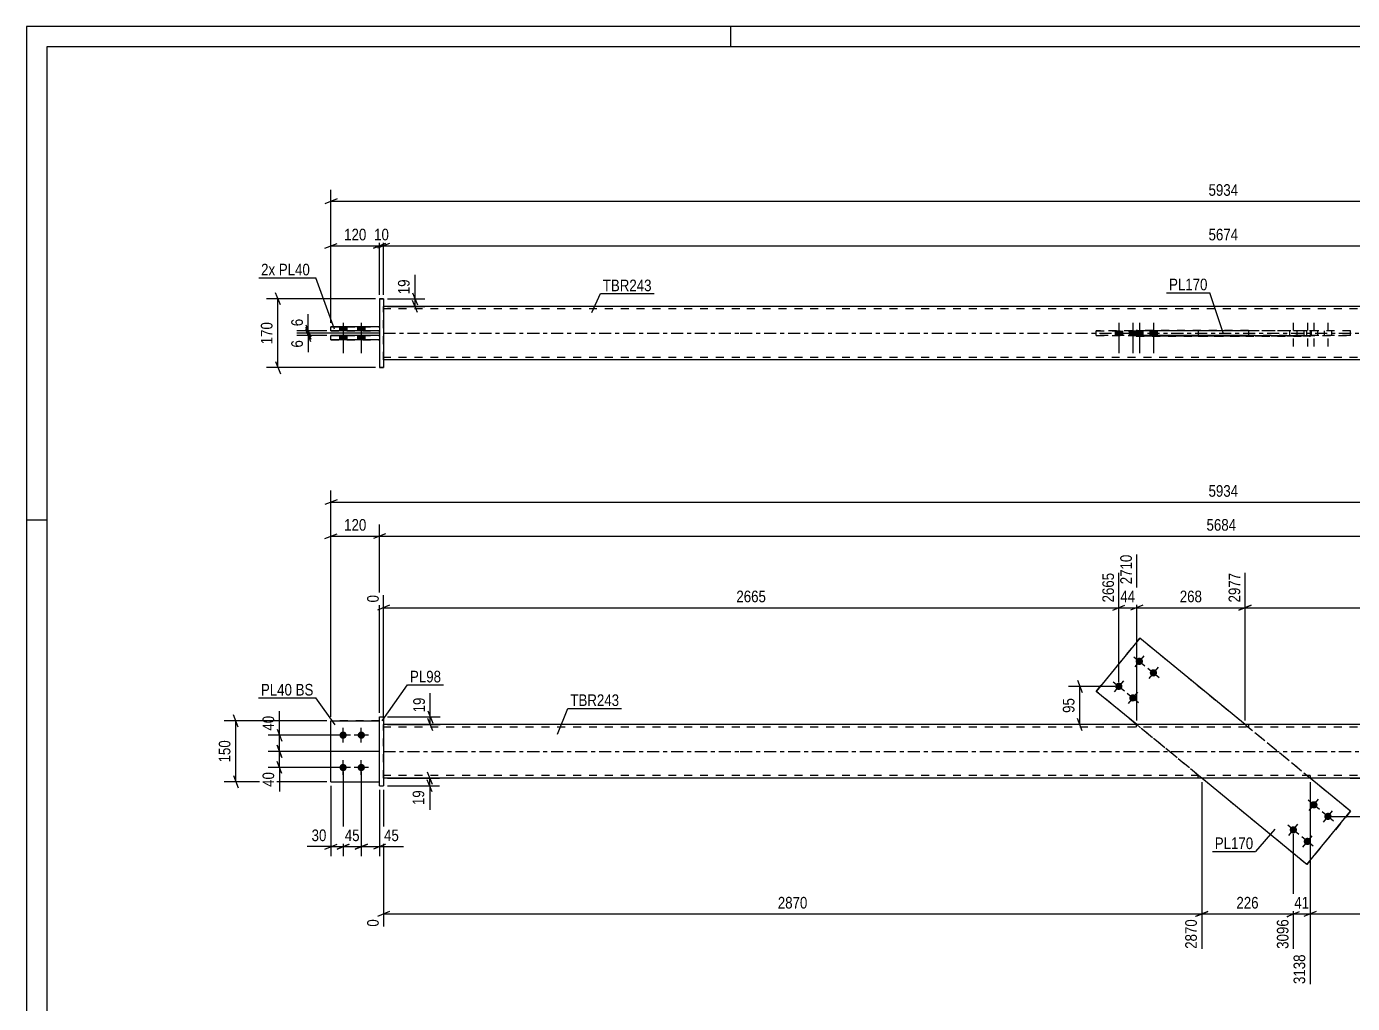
# Model space of a CAD drawing. Header units: millimetres. Extents: x 0 to 594, y 0 to 420.
# Drawn here: x 0 to 327.6, y 178.6 to 420 of the extents above; entities that cross this region are included whole.
import ezdxf

# ---------------------------------------------------------------- set-up
doc = ezdxf.new("R2010")
doc.units = ezdxf.units.MM
doc.linetypes.add('DXK_LINE_DOT2', pattern=[3.9198, 1.9599, -1.9599])
doc.linetypes.add('DXK_LINE_DOT3', pattern=[5.9187, 2.979, -0.9799, 0.9799, -0.9799])
doc.styles.add('Arial Narrow', font='ARIALN.TTF', dxfattribs={"height": 0.2})

# ---------------------------------------------------------------- blocks, each defined once
blk = doc.blocks.new('Unknown-580874633-1129')
at = {"color": 5, "linetype": 'Continuous'}
for p, q in [((594, 420), (0, 420)), ((0, 420), (0, 0)), ((174, 415), (174, 420)), ((589, 415), (5, 415)), ((5, 415), (5, 5)), ((5, 298), (0, 298))]:
    blk.add_line(p, q, dxfattribs=at)
blk = doc.blocks.new('Part-580874633-1928 - 1901')
at = {"color": 2, "linetype": 'Continuous'}
for p, q in [((75.22, 233.42), (75.22, 248.42)), ((75.22, 248.42), (87.22, 248.42)), ((75.22, 233.42), (75.22, 233.42)), ((75.22, 233.42), (87.22, 233.42))]:
    blk.add_line(p, q, dxfattribs=at)
at = {"color": 7, "linetype": 'DXK_LINE_DOT2'}
for p, q in [((87.22, 248.42), (75.22, 248.42)), ((87.22, 233.42), (87.22, 248.42)), ((75.22, 233.42), (87.22, 233.42)), ((87.22, 233.42), (87.22, 233.42))]:
    blk.add_line(p, q, dxfattribs=at)
blk = doc.blocks.new('Part-580874633-1912 - 1901')
at = {"color": 2, "linetype": 'Continuous'}
for p, q in [((176.22, 247.52), (88.22, 247.52)), ((415.12, 247.52), (176.32, 247.52)), ((176.22, 234.32), (88.22, 234.32)), ((415.12, 234.32), (176.32, 234.32))]:
    blk.add_line(p, q, dxfattribs=at)
at = {"color": 7, "linetype": 'DXK_LINE_DOT2'}
for p, q in [((88.22, 234.32), (88.22, 247.52)), ((176.22, 246.92), (88.22, 246.92)), ((415.12, 246.92), (176.32, 246.92)), ((274.21, 247.52), (274.21, 246.92)), ((301.91, 247.52), (301.91, 246.92)), ((176.22, 234.92), (88.22, 234.92)), ((415.12, 234.92), (176.32, 234.92)), ((289.53, 234.32), (289.53, 234.92)), ((317.23, 234.32), (317.23, 234.92))]:
    blk.add_line(p, q, dxfattribs=at)
at = {"color": 7, "linetype": 'DXK_LINE_DOT3'}
for p, q in [((88.22, 240.92), (176.22, 240.92)), ((176.32, 240.92), (415.12, 240.92))]:
    blk.add_line(p, q, dxfattribs=at)
blk = doc.blocks.new('Part-580874633-1933 - 1901')
at = {"color": 7, "linetype": 'DXK_LINE_DOT2'}
for p, q in [((75.22, 233.42), (75.22, 248.42)), ((75.22, 248.42), (87.22, 248.42)), ((87.22, 248.42), (75.22, 248.42)), ((87.22, 233.42), (87.22, 248.42)), ((75.22, 233.42), (75.22, 233.42)), ((75.22, 233.42), (87.22, 233.42)), ((75.22, 233.42), (87.22, 233.42)), ((87.22, 233.42), (87.22, 233.42))]:
    blk.add_line(p, q, dxfattribs=at)
blk = doc.blocks.new('Part-580874633-1938 - 1901')
at = {"color": 2, "linetype": 'Continuous'}
for p, q in [((87.22, 249.42), (88.22, 249.42)), ((87.22, 232.42), (87.22, 249.42)), ((88.22, 249.42), (88.22, 249.42)), ((88.22, 249.42), (88.22, 232.42)), ((87.22, 232.42), (88.22, 232.42))]:
    blk.add_line(p, q, dxfattribs=at)
at = {"color": 7, "linetype": 'DXK_LINE_DOT2'}
for p, q in [((87.22, 249.42), (88.22, 249.42)), ((87.22, 232.42), (88.22, 232.42))]:
    blk.add_line(p, q, dxfattribs=at)
blk = doc.blocks.new('Part-580874633-1943 - 1901')
at = {"color": 2, "linetype": 'Continuous'}
for p, q in [((275.11, 268.86), (264.32, 255.73)), ((275.11, 268.86), (275.11, 268.86)), ((301.08, 247.52), (275.11, 268.86)), ((274.31, 247.52), (264.32, 255.73)), ((264.32, 255.73), (264.32, 255.73)), ((316.32, 212.97), (290.36, 234.32)), ((327.12, 226.1), (317.13, 234.32)), ((316.32, 212.97), (327.12, 226.1)), ((327.12, 226.1), (327.12, 226.1)), ((316.32, 212.97), (316.32, 212.97))]:
    blk.add_line(p, q, dxfattribs=at)
at = {"color": 7, "linetype": 'DXK_LINE_DOT2'}
for p, q in [((264.32, 255.73), (275.11, 268.86)), ((327.12, 226.1), (275.11, 268.86)), ((316.32, 212.97), (264.32, 255.73)), ((290.36, 234.32), (274.31, 247.52)), ((317.13, 234.32), (301.08, 247.52)), ((327.12, 226.1), (316.32, 212.97))]:
    blk.add_line(p, q, dxfattribs=at)
blk = doc.blocks.new('Bolt-580874633-1945 - 1901')
at = {"linetype": 'Continuous'}
for points in [[(78.22, 245.82), (78.4, 245.8), (78.58, 245.74), (78.75, 245.65), (78.89, 245.52), (79, 245.37), (79.07, 245.2), (79.11, 245.01), (79.11, 244.82), (79.07, 244.64), (79, 244.47), (78.89, 244.32), (78.75, 244.19), (78.58, 244.1), (78.4, 244.04), (78.22, 244.02), (78.03, 244.04), (77.85, 244.1), (77.69, 244.19), (77.55, 244.32), (77.44, 244.47), (77.36, 244.64), (77.32, 244.82), (77.32, 245.01), (77.36, 245.2), (77.44, 245.37), (77.55, 245.52), (77.69, 245.65), (77.85, 245.74), (78.03, 245.8)], [(82.72, 245.82), (82.9, 245.8), (83.08, 245.74), (83.25, 245.65), (83.39, 245.52), (83.5, 245.37), (83.57, 245.2), (83.61, 245.01), (83.61, 244.82), (83.57, 244.64), (83.5, 244.47), (83.39, 244.32), (83.25, 244.19), (83.08, 244.1), (82.9, 244.04), (82.72, 244.02), (82.53, 244.04), (82.35, 244.1), (82.19, 244.19), (82.05, 244.32), (81.94, 244.47), (81.86, 244.64), (81.82, 244.82), (81.82, 245.01), (81.86, 245.2), (81.94, 245.37), (82.05, 245.52), (82.19, 245.65), (82.35, 245.74), (82.53, 245.8)], [(78.22, 237.82), (78.4, 237.8), (78.58, 237.74), (78.75, 237.65), (78.89, 237.52), (79, 237.37), (79.07, 237.2), (79.11, 237.01), (79.11, 236.82), (79.07, 236.64), (79, 236.47), (78.89, 236.32), (78.75, 236.19), (78.58, 236.1), (78.4, 236.04), (78.22, 236.02), (78.03, 236.04), (77.85, 236.1), (77.69, 236.19), (77.55, 236.32), (77.44, 236.47), (77.36, 236.64), (77.32, 236.82), (77.32, 237.01), (77.36, 237.2), (77.44, 237.37), (77.55, 237.52), (77.69, 237.65), (77.85, 237.74), (78.03, 237.8)], [(82.72, 237.82), (82.9, 237.8), (83.08, 237.74), (83.25, 237.65), (83.39, 237.52), (83.5, 237.37), (83.57, 237.2), (83.61, 237.01), (83.61, 236.82), (83.57, 236.64), (83.5, 236.47), (83.39, 236.32), (83.25, 236.19), (83.08, 236.1), (82.9, 236.04), (82.72, 236.02), (82.53, 236.04), (82.35, 236.1), (82.19, 236.19), (82.05, 236.32), (81.94, 236.47), (81.86, 236.64), (81.82, 236.82), (81.82, 237.01), (81.86, 237.2), (81.94, 237.37), (82.05, 237.52), (82.19, 237.65), (82.35, 237.74), (82.53, 237.8)]]:
    blk.add_hatch(color=1, dxfattribs=at).paths.add_polyline_path(points)
at = {"color": 1, "linetype": 'Continuous'}
for p, q in [((78.22, 243.12), (78.22, 246.72)), ((82.72, 243.12), (82.72, 246.72)), ((80.02, 244.92), (76.42, 244.92)), ((84.52, 244.92), (80.92, 244.92)), ((80.02, 236.92), (76.42, 236.92)), ((78.22, 235.12), (78.22, 238.72)), ((84.52, 236.92), (80.92, 236.92)), ((82.72, 235.12), (82.72, 238.72))]:
    blk.add_line(p, q, dxfattribs=at)
blk = doc.blocks.new('Bolt-580874633-1946 - 1901')
at = {"linetype": 'Continuous'}
for points in [[(274.96, 264.06), (275.15, 264.04), (275.33, 263.99), (275.49, 263.89), (275.63, 263.77), (275.74, 263.61), (275.82, 263.44), (275.85, 263.26), (275.85, 263.07), (275.82, 262.89), (275.74, 262.71), (275.63, 262.56), (275.49, 262.44), (275.33, 262.34), (275.15, 262.28), (274.96, 262.26), (274.77, 262.28), (274.59, 262.34), (274.43, 262.44), (274.29, 262.56), (274.18, 262.71), (274.1, 262.89), (274.06, 263.07), (274.06, 263.26), (274.1, 263.44), (274.18, 263.61), (274.29, 263.77), (274.43, 263.89), (274.59, 263.99), (274.77, 264.04)], [(278.44, 261.21), (278.62, 261.19), (278.8, 261.13), (278.96, 261.03), (279.1, 260.91), (279.22, 260.76), (279.29, 260.58), (279.33, 260.4), (279.33, 260.21), (279.29, 260.03), (279.22, 259.86), (279.1, 259.7), (278.96, 259.58), (278.8, 259.48), (278.62, 259.43), (278.44, 259.41), (278.25, 259.43), (278.07, 259.48), (277.91, 259.58), (277.77, 259.7), (277.66, 259.86), (277.58, 260.03), (277.54, 260.21), (277.54, 260.4), (277.58, 260.58), (277.66, 260.76), (277.77, 260.91), (277.91, 261.03), (278.07, 261.13), (278.25, 261.19)], [(269.88, 257.88), (270.07, 257.86), (270.25, 257.81), (270.41, 257.71), (270.55, 257.59), (270.66, 257.43), (270.73, 257.26), (270.77, 257.08), (270.77, 256.89), (270.73, 256.71), (270.66, 256.53), (270.55, 256.38), (270.41, 256.26), (270.25, 256.16), (270.07, 256.1), (269.88, 256.08), (269.69, 256.1), (269.51, 256.16), (269.35, 256.26), (269.21, 256.38), (269.1, 256.53), (269.02, 256.71), (268.98, 256.89), (268.98, 257.08), (269.02, 257.26), (269.1, 257.43), (269.21, 257.59), (269.35, 257.71), (269.51, 257.81), (269.69, 257.86)], [(273.35, 255.03), (273.54, 255.01), (273.72, 254.95), (273.88, 254.85), (274.02, 254.73), (274.13, 254.58), (274.21, 254.4), (274.25, 254.22), (274.25, 254.03), (274.21, 253.85), (274.13, 253.68), (274.02, 253.52), (273.88, 253.4), (273.72, 253.3), (273.54, 253.25), (273.35, 253.23), (273.17, 253.25), (272.99, 253.3), (272.83, 253.4), (272.69, 253.52), (272.58, 253.68), (272.5, 253.85), (272.46, 254.03), (272.46, 254.22), (272.5, 254.4), (272.58, 254.58), (272.69, 254.73), (272.83, 254.85), (272.99, 254.95), (273.17, 255.01)]]:
    blk.add_hatch(color=1, dxfattribs=at).paths.add_polyline_path(points)
at = {"color": 1, "linetype": 'Continuous'}
for p, q in [((273.57, 264.31), (276.35, 262.02)), ((276.1, 264.55), (273.82, 261.77)), ((277.05, 261.45), (279.83, 259.16)), ((279.58, 261.7), (277.29, 258.92)), ((268.49, 258.13), (271.27, 255.84)), ((271.02, 258.37), (268.74, 255.59)), ((271.96, 255.27), (274.75, 252.98)), ((274.5, 255.52), (272.21, 252.74))]:
    blk.add_line(p, q, dxfattribs=at)
blk = doc.blocks.new('Bolt-580874633-1947 - 1901')
at = {"linetype": 'Continuous'}
for points in [[(318.08, 228.61), (318.27, 228.59), (318.45, 228.53), (318.61, 228.44), (318.75, 228.31), (318.86, 228.16), (318.94, 227.99), (318.98, 227.8), (318.98, 227.61), (318.94, 227.43), (318.86, 227.26), (318.75, 227.11), (318.61, 226.98), (318.45, 226.89), (318.27, 226.83), (318.08, 226.81), (317.9, 226.83), (317.72, 226.89), (317.55, 226.98), (317.41, 227.11), (317.3, 227.26), (317.23, 227.43), (317.19, 227.61), (317.19, 227.8), (317.23, 227.99), (317.3, 228.16), (317.41, 228.31), (317.55, 228.44), (317.72, 228.53), (317.9, 228.59)], [(321.56, 225.75), (321.75, 225.73), (321.93, 225.67), (322.09, 225.58), (322.23, 225.45), (322.34, 225.3), (322.42, 225.13), (322.45, 224.94), (322.45, 224.76), (322.42, 224.57), (322.34, 224.4), (322.23, 224.25), (322.09, 224.12), (321.93, 224.03), (321.75, 223.97), (321.56, 223.95), (321.37, 223.97), (321.19, 224.03), (321.03, 224.12), (320.89, 224.25), (320.78, 224.4), (320.7, 224.57), (320.66, 224.76), (320.66, 224.94), (320.7, 225.13), (320.78, 225.3), (320.89, 225.45), (321.03, 225.58), (321.19, 225.67), (321.37, 225.73)], [(313, 222.43), (313.19, 222.41), (313.37, 222.35), (313.53, 222.26), (313.67, 222.13), (313.78, 221.98), (313.86, 221.81), (313.9, 221.62), (313.9, 221.44), (313.86, 221.25), (313.78, 221.08), (313.67, 220.93), (313.53, 220.8), (313.37, 220.71), (313.19, 220.65), (313, 220.63), (312.82, 220.65), (312.64, 220.71), (312.47, 220.8), (312.33, 220.93), (312.22, 221.08), (312.15, 221.25), (312.11, 221.44), (312.11, 221.62), (312.15, 221.81), (312.22, 221.98), (312.33, 222.13), (312.47, 222.26), (312.64, 222.35), (312.82, 222.41)], [(316.48, 219.57), (316.67, 219.55), (316.85, 219.49), (317.01, 219.4), (317.15, 219.27), (317.26, 219.12), (317.34, 218.95), (317.37, 218.77), (317.37, 218.58), (317.34, 218.39), (317.26, 218.22), (317.15, 218.07), (317.01, 217.94), (316.85, 217.85), (316.67, 217.79), (316.48, 217.77), (316.29, 217.79), (316.11, 217.85), (315.95, 217.94), (315.81, 218.07), (315.7, 218.22), (315.62, 218.39), (315.58, 218.58), (315.58, 218.77), (315.62, 218.95), (315.7, 219.12), (315.81, 219.27), (315.95, 219.4), (316.11, 219.49), (316.29, 219.55)]]:
    blk.add_hatch(color=1, dxfattribs=at).paths.add_polyline_path(points)
at = {"color": 1, "linetype": 'Continuous'}
for p, q in [((319.47, 226.57), (316.69, 228.85)), ((316.94, 226.32), (319.23, 229.1)), ((320.42, 223.46), (322.7, 226.24)), ((311.86, 220.14), (314.15, 222.92)), ((322.95, 223.71), (320.17, 225.99)), ((314.39, 220.39), (311.61, 222.67)), ((317.87, 217.53), (315.09, 219.81)), ((315.34, 217.28), (317.62, 220.06))]:
    blk.add_line(p, q, dxfattribs=at)
blk = doc.blocks.new('Part-580874633-2347 - 2328')
at = {"color": 2, "linetype": 'Continuous'}
for p, q in [((75.22, 342.63), (75.22, 343.63)), ((87.22, 343.63), (75.22, 343.63)), ((75.22, 342.63), (75.22, 342.63)), ((87.22, 342.63), (75.22, 342.63))]:
    blk.add_line(p, q, dxfattribs=at)
at = {"color": 7, "linetype": 'DXK_LINE_DOT2'}
for p, q in [((75.22, 343.63), (87.22, 343.63)), ((75.22, 342.63), (87.22, 342.63)), ((87.22, 343.63), (87.22, 342.63))]:
    blk.add_line(p, q, dxfattribs=at)
blk = doc.blocks.new('Bolt-580874633-2331 - 2328')
at = {"linetype": 'Continuous'}
for points in [[(77.32, 344.83), (79.12, 344.83), (79.12, 345.83), (77.32, 345.83)], [(77.32, 344.83), (79.12, 344.83), (79.12, 345.83), (77.32, 345.83)], [(81.82, 344.83), (83.62, 344.83), (83.62, 345.83), (81.82, 345.83)], [(81.82, 344.83), (83.62, 344.83), (83.62, 345.83), (81.82, 345.83)], [(77.32, 342.63), (79.12, 342.63), (79.12, 343.63), (77.32, 343.63)], [(77.32, 342.63), (79.12, 342.63), (79.12, 343.63), (77.32, 343.63)], [(81.82, 342.63), (83.62, 342.63), (83.62, 343.63), (81.82, 343.63)], [(81.82, 342.63), (83.62, 342.63), (83.62, 343.63), (81.82, 343.63)]]:
    blk.add_hatch(color=1, dxfattribs=at).paths.add_polyline_path(points)
at = {"color": 1, "linetype": 'Continuous'}
for p, q in [((77.32, 345.83), (77.32, 344.83)), ((77.32, 345.83), (77.32, 344.83)), ((78.22, 346.83), (78.22, 339.33)), ((78.22, 346.83), (78.22, 339.33)), ((79.12, 345.83), (79.12, 344.83)), ((79.12, 345.83), (79.12, 344.83)), ((81.82, 345.83), (81.82, 344.83)), ((81.82, 345.83), (81.82, 344.83)), ((82.72, 346.83), (82.72, 339.33)), ((82.72, 346.83), (82.72, 339.33)), ((83.62, 345.83), (83.62, 344.83)), ((83.62, 345.83), (83.62, 344.83)), ((77.32, 343.63), (77.32, 342.63)), ((77.32, 343.63), (77.32, 342.63)), ((79.12, 343.63), (79.12, 342.63)), ((79.12, 343.63), (79.12, 342.63)), ((81.82, 343.63), (81.82, 342.63)), ((81.82, 343.63), (81.82, 342.63)), ((83.62, 343.63), (83.62, 342.63)), ((83.62, 343.63), (83.62, 342.63))]:
    blk.add_line(p, q, dxfattribs=at)
blk = doc.blocks.new('Part-580874633-2336 - 2328')
at = {"color": 2, "linetype": 'Continuous'}
for p, q in [((264.32, 343.63), (264.32, 344.83)), ((275.11, 343.63), (275.11, 344.83)), ((301.91, 344.83), (275.11, 344.83)), ((301.91, 343.63), (275.11, 343.63))]:
    blk.add_line(p, q, dxfattribs=at)
at = {"color": 7, "linetype": 'DXK_LINE_DOT2'}
for p, q in [((316.32, 344.83), (264.32, 344.83)), ((264.32, 344.83), (275.11, 344.83)), ((327.12, 344.83), (301.91, 344.83)), ((316.32, 343.63), (316.32, 344.83)), ((327.12, 344.83), (316.32, 344.83)), ((327.12, 343.63), (327.12, 344.83)), ((264.32, 343.63), (316.32, 343.63)), ((275.11, 343.63), (264.32, 343.63)), ((327.12, 343.63), (301.91, 343.63)), ((316.32, 343.63), (327.12, 343.63))]:
    blk.add_line(p, q, dxfattribs=at)
blk = doc.blocks.new('Part-580874633-2337 - 2328')
at = {"color": 2, "linetype": 'Continuous'}
for p, q in [((87.22, 352.73), (88.22, 352.73)), ((87.22, 352.73), (87.22, 335.73)), ((88.22, 352.73), (88.22, 352.73)), ((88.22, 352.73), (88.22, 335.73)), ((88.22, 335.73), (87.22, 335.73)), ((87.22, 335.73), (87.22, 335.73))]:
    blk.add_line(p, q, dxfattribs=at)
at = {"color": 7, "linetype": 'DXK_LINE_DOT2'}
for p, q in [((88.22, 352.73), (87.22, 352.73)), ((88.22, 352.73), (88.22, 352.73)), ((87.22, 335.73), (88.22, 335.73))]:
    blk.add_line(p, q, dxfattribs=at)
blk = doc.blocks.new('Part-580874633-2342 - 2328')
at = {"color": 2, "linetype": 'Continuous'}
for p, q in [((75.22, 344.83), (75.22, 345.83)), ((87.22, 345.83), (75.22, 345.83)), ((75.22, 344.83), (75.22, 344.83)), ((87.22, 344.83), (75.22, 344.83))]:
    blk.add_line(p, q, dxfattribs=at)
at = {"color": 7, "linetype": 'DXK_LINE_DOT2'}
for p, q in [((75.22, 345.83), (75.22, 345.83)), ((75.22, 345.83), (87.22, 345.83)), ((75.22, 344.83), (87.22, 344.83)), ((87.22, 345.83), (87.22, 344.83))]:
    blk.add_line(p, q, dxfattribs=at)
blk = doc.blocks.new('Part-580874633-2367 - 2328')
at = {"color": 2, "linetype": 'Continuous'}
for p, q in [((176.22, 350.83), (88.22, 350.83)), ((415.12, 350.83), (176.32, 350.83)), ((274.21, 344.93), (301.91, 344.93)), ((274.21, 344.93), (274.21, 344.83)), ((289.53, 344.93), (289.53, 344.83)), ((301.91, 344.93), (301.91, 343.53)), ((274.21, 343.63), (274.21, 343.53)), ((274.21, 343.53), (274.21, 343.53)), ((301.91, 343.53), (274.21, 343.53)), ((289.53, 343.53), (289.53, 343.63)), ((176.22, 337.63), (88.22, 337.63)), ((415.12, 337.63), (176.32, 337.63))]:
    blk.add_line(p, q, dxfattribs=at)
at = {"color": 7, "linetype": 'DXK_LINE_DOT2'}
for p, q in [((88.22, 337.63), (88.22, 350.83)), ((176.22, 350.23), (88.22, 350.23)), ((415.12, 350.23), (176.32, 350.23)), ((301.91, 344.93), (274.21, 344.93)), ((274.21, 343.53), (274.21, 344.83)), ((289.53, 344.93), (289.53, 344.93)), ((289.53, 344.93), (289.53, 344.93)), ((289.53, 344.93), (317.23, 344.93)), ((289.53, 344.93), (317.23, 344.93)), ((289.53, 344.83), (289.53, 343.53)), ((317.23, 344.93), (317.23, 343.53)), ((274.21, 343.53), (301.91, 343.53)), ((317.23, 343.53), (289.53, 343.53)), ((289.53, 343.53), (289.53, 343.53)), ((289.53, 343.53), (317.23, 343.53)), ((176.22, 338.23), (88.22, 338.23)), ((415.12, 338.23), (176.32, 338.23))]:
    blk.add_line(p, q, dxfattribs=at)
at = {"color": 7, "linetype": 'DXK_LINE_DOT3'}
for p, q in [((88.22, 344.23), (176.22, 344.23)), ((176.32, 344.23), (415.12, 344.23))]:
    blk.add_line(p, q, dxfattribs=at)
blk = doc.blocks.new('Bolt-580874633-2373 - 2328')
at = {"linetype": 'Continuous'}
for points in [[(270.78, 344.83), (268.98, 344.83), (268.98, 343.63), (270.78, 343.63)], [(274.25, 344.83), (272.45, 344.83), (272.45, 343.63), (274.25, 343.63)], [(275.86, 344.83), (274.06, 344.83), (274.06, 343.63), (275.86, 343.63)], [(279.34, 344.83), (277.54, 344.83), (277.54, 343.63), (279.34, 343.63)]]:
    blk.add_hatch(color=1, dxfattribs=at).paths.add_polyline_path(points)
at = {"color": 1, "linetype": 'Continuous'}
for p, q in [((268.98, 344.83), (268.98, 343.63)), ((269.88, 346.83), (269.88, 339.33)), ((270.78, 344.83), (270.78, 343.63)), ((272.45, 344.83), (272.45, 343.63)), ((273.35, 346.83), (273.35, 339.33)), ((274.06, 344.83), (274.06, 343.63)), ((274.25, 344.83), (274.25, 343.63)), ((274.96, 346.83), (274.96, 339.33)), ((275.86, 344.83), (275.86, 343.63)), ((277.54, 344.83), (277.54, 343.63)), ((278.44, 346.83), (278.44, 339.33)), ((279.34, 344.83), (279.34, 343.63))]:
    blk.add_line(p, q, dxfattribs=at)
blk = doc.blocks.new('Bolt-580874633-2374 - 2328')
at = {"color": 1, "linetype": 'DXK_LINE_DOT2'}
for p, q in [((312.1, 344.83), (312.1, 343.63)), ((313, 346.83), (313, 339.33)), ((313.9, 344.83), (313.9, 343.63)), ((315.58, 344.83), (315.58, 343.63)), ((316.48, 346.83), (316.48, 339.33)), ((317.18, 344.83), (317.18, 343.63)), ((317.38, 344.83), (317.38, 343.63)), ((318.08, 346.83), (318.08, 339.33)), ((318.98, 344.83), (318.98, 343.63)), ((320.66, 344.83), (320.66, 343.63)), ((321.56, 346.83), (321.56, 339.33)), ((322.46, 344.83), (322.46, 343.63))]:
    blk.add_line(p, q, dxfattribs=at)
blk = doc.blocks.new('StraightDimension-580874633-2155 - 1901')
at = {"color": 7, "linetype": 'Continuous'}
for p, q in [((290.36, 233.32), (290.36, 192.13)), ((313, 220.53), (313, 192.13)), ((291.86, 201.34), (288.86, 200.14)), ((290.36, 200.74), (313, 200.74)), ((311.5, 200.14), (314.5, 201.34))]:
    blk.add_line(p, q, dxfattribs=at)
at = {"color": 0}
blk.add_wipeout([(305.02, 201.49), (305.02, 205.69), (298.34, 205.69), (298.34, 201.49)], dxfattribs=at)
at = {"color": 0, "linetype": 'Continuous'}
blk.add_wipeout([(312.4, 200.04), (308.2, 200.04), (308.2, 191.53), (312.4, 191.53)], dxfattribs=at)
at = {"color": 3, "style": 'Arial Narrow'}
blk.add_text('226', height=2.863, dxfattribs=at).set_placement((298.94, 202.09))
at = {"color": 3, "linetype": 'Continuous', "style": 'Arial Narrow'}
blk.add_text('3096', height=2.863, rotation=90.0002, dxfattribs=at).set_placement((311.8, 192.13))
blk = doc.blocks.new('StraightDimension-580874633-1978 - 1901')
at = {"color": 7, "linetype": 'Continuous'}
for p, q in [((75.22, 249.42), (75.22, 296.94)), ((87.22, 250.42), (87.22, 296.94)), ((73.72, 293.49), (76.72, 294.69)), ((75.22, 294.09), (87.22, 294.09)), ((88.72, 294.69), (85.72, 293.49))]:
    blk.add_line(p, q, dxfattribs=at)
at = {"color": 0}
blk.add_wipeout([(84.56, 294.84), (84.56, 299.04), (77.88, 299.04), (77.88, 294.84)], dxfattribs=at)
at = {"color": 3, "style": 'Arial Narrow'}
blk.add_text('120', height=2.863, dxfattribs=at).set_placement((78.48, 295.44))
blk = doc.blocks.new('StraightDimension-580874633-3851 - 1901')
at = {"color": 7, "linetype": 'Continuous'}
for p, q in [((268.88, 256.98), (257.42, 256.98)), ((259.67, 258.48), (260.87, 255.48)), ((260.27, 247.52), (260.27, 256.98)), ((260.87, 246.02), (259.67, 249.02)), ((263.55, 247.52), (257.42, 247.52))]:
    blk.add_line(p, q, dxfattribs=at)
at = {"color": 0}
blk.add_wipeout([(259.52, 254.68), (255.32, 254.68), (255.32, 249.82), (259.52, 249.82)], dxfattribs=at)
at = {"color": 3, "style": 'Arial Narrow'}
blk.add_text('95', height=2.863, rotation=90.0002, dxfattribs=at).set_placement((258.92, 250.42))
blk = doc.blocks.new('StraightDimension-580874633-2125 - 1901')
at = {"color": 7, "linetype": 'Continuous'}
for p, q in [((89.22, 249.42), (102.17, 249.42)), ((99.17, 250.92), (100.37, 247.92)), ((100.37, 246.02), (99.17, 249.02)), ((99.77, 247.52), (99.77, 249.42)), ((89.22, 247.52), (102.17, 247.52))]:
    blk.add_line(p, q, dxfattribs=at)
at = {"color": 0}
blk.add_wipeout([(99.02, 254.8), (94.82, 254.8), (94.82, 249.94), (99.02, 249.94)], dxfattribs=at)
at = {"color": 7, "linetype": 'Continuous'}
blk.add_line((99.77, 249.42), (99.77, 255.32), dxfattribs=at)
blk.add_line((99.77, 249.42), (99.77, 255.32), dxfattribs=at)
at = {"color": 3, "style": 'Arial Narrow'}
blk.add_text('19', height=2.863, rotation=90.0002, dxfattribs=at).set_placement((98.42, 250.54))
blk = doc.blocks.new('StraightDimension-580874633-2235 - 1901')
at = {"color": 7, "linetype": 'Continuous'}
for p, q in [((274.31, 248.52), (274.31, 289.52)), ((301.08, 248.52), (301.08, 285.02)), ((275.81, 277.01), (272.81, 275.81)), ((274.31, 276.41), (301.08, 276.41)), ((299.58, 275.81), (302.58, 277.01))]:
    blk.add_line(p, q, dxfattribs=at)
at = {"color": 0, "linetype": 'Continuous'}
blk.add_wipeout([(300.48, 285.62), (296.28, 285.62), (296.28, 277.11), (300.48, 277.11)], dxfattribs=at)
at = {"color": 0}
blk.add_wipeout([(291.03, 277.16), (291.03, 281.36), (284.35, 281.36), (284.35, 277.16)], dxfattribs=at)
at = {"color": 3, "linetype": 'Continuous', "style": 'Arial Narrow'}
blk.add_text('2977', height=2.863, rotation=90.0002, dxfattribs=at).set_placement((299.88, 277.71))
at = {"color": 3, "style": 'Arial Narrow'}
blk.add_text('268', height=2.863, dxfattribs=at).set_placement((284.95, 277.76))
blk = doc.blocks.new('StraightDimension-580874633-2098 - 1901')
at = {"color": 7, "linetype": 'Continuous'}
for p, q in [((61.92, 246.42), (63.12, 243.42)), ((77.22, 244.92), (59.67, 244.92)), ((62.52, 240.92), (62.52, 244.92)), ((87.22, 240.92), (59.67, 240.92)), ((63.12, 239.42), (61.92, 242.42))]:
    blk.add_line(p, q, dxfattribs=at)
at = {"color": 0}
blk.add_wipeout([(61.77, 250.3), (57.57, 250.3), (57.57, 245.44), (61.77, 245.44)], dxfattribs=at)
at = {"color": 7, "linetype": 'Continuous'}
blk.add_line((62.52, 244.92), (62.52, 250.82), dxfattribs=at)
blk.add_line((62.52, 244.92), (62.52, 250.82), dxfattribs=at)
at = {"color": 3, "style": 'Arial Narrow'}
blk.add_text('40', height=2.863, rotation=90.0002, dxfattribs=at).set_placement((61.17, 246.04))
blk = doc.blocks.new('StraightDimension-580874633-2169 - 1901')
at = {"color": 7, "linetype": 'Continuous'}
for p, q in [((317.13, 233.32), (317.13, 183.43)), ((313, 220.53), (313, 192.13)), ((311.5, 200.14), (314.5, 201.34)), ((313, 200.74), (317.13, 200.74)), ((318.63, 201.34), (315.63, 200.14))]:
    blk.add_line(p, q, dxfattribs=at)
at = {"color": 0}
blk.add_wipeout([(317.5, 201.49), (317.5, 205.69), (312.64, 205.69), (312.64, 201.49)], dxfattribs=at)
at = {"color": 0, "linetype": 'Continuous'}
blk.add_wipeout([(316.53, 191.34), (312.33, 191.34), (312.33, 182.83), (316.53, 182.83)], dxfattribs=at)
at = {"color": 3, "style": 'Arial Narrow'}
blk.add_text('41', height=2.863, dxfattribs=at).set_placement((313.24, 202.09))
at = {"color": 3, "linetype": 'Continuous', "style": 'Arial Narrow'}
blk.add_text('3138', height=2.863, rotation=90.0002, dxfattribs=at).set_placement((315.93, 183.43))
blk = doc.blocks.new('StraightDimension-580874633-1973 - 1901')
at = {"color": 7, "linetype": 'Continuous'}
for p, q in [((87.22, 250.42), (87.22, 296.94)), ((88.72, 294.69), (85.72, 293.49)), ((87.22, 294.09), (503.22, 294.09))]:
    blk.add_line(p, q, dxfattribs=at)
at = {"color": 0}
blk.add_wipeout([(299.48, 294.84), (299.48, 299.04), (290.96, 299.04), (290.96, 294.84)], dxfattribs=at)
at = {"color": 3, "style": 'Arial Narrow'}
blk.add_text('5684', height=2.863, dxfattribs=at).set_placement((291.56, 295.44))
blk = doc.blocks.new('StraightDimension-580874633-2030 - 1901')
at = {"color": 7, "linetype": 'Continuous'}
for p, q in [((327.03, 234.32), (337.93, 234.32)), ((334.93, 235.82), (336.13, 232.82)), ((335.53, 224.85), (335.53, 234.32)), ((336.13, 223.35), (334.93, 226.35)), ((322.56, 224.85), (337.93, 224.85))]:
    blk.add_line(p, q, dxfattribs=at)
at = {"color": 0}
blk.add_wipeout([(334.78, 232.01), (330.58, 232.01), (330.58, 227.16), (334.78, 227.16)], dxfattribs=at)
at = {"color": 3, "style": 'Arial Narrow'}
blk.add_text('95', height=2.863, rotation=90.0002, dxfattribs=at).set_placement((334.18, 227.76))
blk = doc.blocks.new('StraightDimension-580874633-2041 - 1901')
at = {"color": 7, "linetype": 'Continuous'}
for p, q in [((52.32, 246.92), (51.12, 249.92)), ((74.22, 248.42), (48.87, 248.42)), ((51.72, 233.42), (51.72, 248.42)), ((74.22, 233.42), (48.87, 233.42)), ((51.12, 234.92), (52.32, 231.92))]:
    blk.add_line(p, q, dxfattribs=at)
at = {"color": 0}
blk.add_wipeout([(50.97, 244.26), (46.77, 244.26), (46.77, 237.58), (50.97, 237.58)], dxfattribs=at)
at = {"color": 3, "style": 'Arial Narrow'}
blk.add_text('150', height=2.863, rotation=90.0002, dxfattribs=at).set_placement((50.37, 238.18))
blk = doc.blocks.new('StraightDimension-580874633-2183 - 1901')
at = {"color": 7, "linetype": 'Continuous'}
for p, q in [((317.13, 233.32), (317.13, 183.43)), ((503.22, 232.42), (503.22, 192.13)), ((318.63, 201.34), (315.63, 200.14)), ((317.13, 200.74), (503.22, 200.74)), ((501.72, 200.14), (504.72, 201.34))]:
    blk.add_line(p, q, dxfattribs=at)
at = {"color": 0}
blk.add_wipeout([(414.43, 201.49), (414.43, 205.69), (405.92, 205.69), (405.92, 201.49)], dxfattribs=at)
at = {"color": 0, "linetype": 'Continuous'}
blk.add_wipeout([(502.62, 200.04), (498.42, 200.04), (498.42, 191.53), (502.62, 191.53)], dxfattribs=at)
at = {"color": 3, "style": 'Arial Narrow'}
blk.add_text('2536', height=2.863, dxfattribs=at).set_placement((406.52, 202.09))
at = {"color": 3, "linetype": 'Continuous', "style": 'Arial Narrow'}
blk.add_text('5674', height=2.863, rotation=90.0002, dxfattribs=at).set_placement((502.02, 192.13))
blk = doc.blocks.new('StraightDimension-580874633-2257 - 1901')
at = {"color": 7, "linetype": 'Continuous'}
for p, q in [((274.31, 248.52), (274.31, 289.52)), ((269.88, 257.98), (269.88, 285.02)), ((268.38, 275.81), (271.38, 277.01)), ((269.88, 276.41), (274.31, 276.41)), ((275.81, 277.01), (272.81, 275.81))]:
    blk.add_line(p, q, dxfattribs=at)
at = {"color": 0}
blk.add_wipeout([(274.52, 277.16), (274.52, 281.36), (269.66, 281.36), (269.66, 277.16)], dxfattribs=at)
at = {"color": 0, "linetype": 'Continuous'}
blk.add_wipeout([(273.71, 290.12), (269.51, 290.12), (269.51, 281.61), (273.71, 281.61)], dxfattribs=at)
at = {"color": 3, "linetype": 'Continuous', "style": 'Arial Narrow'}
blk.add_text('2710', height=2.863, rotation=90.0002, dxfattribs=at).set_placement((273.11, 282.21))
at = {"color": 3, "style": 'Arial Narrow'}
blk.add_text('44', height=2.863, dxfattribs=at).set_placement((270.26, 277.76))
blk = doc.blocks.new('StraightDimension-580874633-2111 - 1901')
at = {"color": 7, "linetype": 'Continuous'}
for p, q in [((87.22, 240.92), (59.67, 240.92)), ((61.92, 242.42), (63.12, 239.42)), ((62.52, 236.92), (62.52, 240.92)), ((77.22, 236.92), (59.67, 236.92)), ((63.12, 235.42), (61.92, 238.42))]:
    blk.add_line(p, q, dxfattribs=at)
at = {"color": 0}
blk.add_wipeout([(61.77, 236.39), (57.57, 236.39), (57.57, 231.54), (61.77, 231.54)], dxfattribs=at)
at = {"color": 7, "linetype": 'Continuous'}
blk.add_line((62.52, 236.92), (62.52, 231.01), dxfattribs=at)
blk.add_line((62.52, 236.92), (62.52, 231.01), dxfattribs=at)
at = {"color": 3, "style": 'Arial Narrow'}
blk.add_text('40', height=2.863, rotation=90.0002, dxfattribs=at).set_placement((61.17, 232.14))
blk = doc.blocks.new('StraightDimension-580874633-2134 - 1901')
at = {"color": 7, "linetype": 'Continuous'}
for p, q in [((89.22, 234.32), (102.02, 234.32)), ((99.02, 235.82), (100.22, 232.82)), ((100.22, 230.92), (99.02, 233.92)), ((99.62, 232.42), (99.62, 234.32)), ((89.22, 232.42), (102.02, 232.42))]:
    blk.add_line(p, q, dxfattribs=at)
at = {"color": 0}
blk.add_wipeout([(98.87, 231.89), (94.67, 231.89), (94.67, 227.04), (98.87, 227.04)], dxfattribs=at)
at = {"color": 7, "linetype": 'Continuous'}
blk.add_line((99.62, 232.42), (99.62, 226.51), dxfattribs=at)
blk.add_line((99.62, 232.42), (99.62, 226.51), dxfattribs=at)
at = {"color": 3, "style": 'Arial Narrow'}
blk.add_text('19', height=2.863, rotation=90.0002, dxfattribs=at).set_placement((98.27, 227.64))
blk = doc.blocks.new('StraightDimension-580874633-2143 - 1901')
at = {"color": 7, "linetype": 'Continuous'}
for p, q in [((290.36, 233.32), (290.36, 192.13)), ((88.22, 231.42), (88.22, 197.61)), ((89.72, 201.34), (86.72, 200.14)), ((88.22, 200.74), (290.36, 200.74)), ((288.86, 200.14), (291.86, 201.34))]:
    blk.add_line(p, q, dxfattribs=at)
at = {"color": 0}
blk.add_wipeout([(193.55, 201.49), (193.55, 205.69), (185.03, 205.69), (185.03, 201.49)], dxfattribs=at)
at = {"color": 0, "linetype": 'Continuous'}
for points in [[(87.62, 200.04), (83.42, 200.04), (83.42, 197.01), (87.62, 197.01)], [(289.76, 200.04), (285.56, 200.04), (285.56, 191.53), (289.76, 191.53)]]:
    blk.add_wipeout(points, dxfattribs=at)
at = {"color": 3, "style": 'Arial Narrow'}
blk.add_text('2870', height=2.863, dxfattribs=at).set_placement((185.63, 202.09))
at = {"color": 3, "linetype": 'Continuous', "style": 'Arial Narrow'}
for s, height, p in [('0', 2.86, (87.02, 197.61)), ('2870', 2.863, (289.16, 192.13))]:
    blk.add_text(s, height=height, rotation=90.0002, dxfattribs=at).set_placement(p)
blk = doc.blocks.new('StraightDimension-580874633-2196 - 1901')
at = {"color": 7, "linetype": 'Continuous'}
for p, q in [((78.22, 235.92), (78.22, 214.99)), ((75.22, 232.42), (75.22, 214.99)), ((73.72, 216.79), (76.72, 217.99)), ((75.22, 217.39), (78.22, 217.39)), ((79.72, 217.99), (76.72, 216.79))]:
    blk.add_line(p, q, dxfattribs=at)
at = {"color": 0}
blk.add_wipeout([(74.69, 218.14), (74.69, 222.34), (69.84, 222.34), (69.84, 218.14)], dxfattribs=at)
at = {"color": 7, "linetype": 'Continuous'}
blk.add_line((75.22, 217.39), (69.31, 217.39), dxfattribs=at)
blk.add_line((75.22, 217.39), (69.31, 217.39), dxfattribs=at)
at = {"color": 3, "style": 'Arial Narrow'}
blk.add_text('30', height=2.863, dxfattribs=at).set_placement((70.44, 218.74))
blk = doc.blocks.new('StraightDimension-580874633-2206 - 1901')
at = {"color": 7, "linetype": 'Continuous'}
for p, q in [((78.22, 235.92), (78.22, 214.99)), ((82.72, 235.92), (82.72, 214.99)), ((76.72, 216.79), (79.72, 217.99)), ((78.22, 217.39), (82.72, 217.39)), ((84.22, 217.99), (81.22, 216.79))]:
    blk.add_line(p, q, dxfattribs=at)
at = {"color": 0}
blk.add_wipeout([(82.9, 218.14), (82.9, 222.34), (78.04, 222.34), (78.04, 218.14)], dxfattribs=at)
at = {"color": 3, "style": 'Arial Narrow'}
blk.add_text('45', height=2.863, dxfattribs=at).set_placement((78.64, 218.74))
blk = doc.blocks.new('StraightDimension-580874633-2213 - 1901')
at = {"color": 7, "linetype": 'Continuous'}
for p, q in [((82.72, 235.92), (82.72, 214.99)), ((87.22, 231.42), (87.22, 214.99)), ((81.22, 216.79), (84.22, 217.99)), ((82.72, 217.39), (87.22, 217.39)), ((88.72, 217.99), (85.72, 216.79))]:
    blk.add_line(p, q, dxfattribs=at)
at = {"color": 0}
blk.add_wipeout([(92.6, 218.14), (92.6, 222.34), (87.74, 222.34), (87.74, 218.14)], dxfattribs=at)
at = {"color": 7, "linetype": 'Continuous'}
blk.add_line((87.22, 217.39), (93.12, 217.39), dxfattribs=at)
blk.add_line((87.22, 217.39), (93.12, 217.39), dxfattribs=at)
at = {"color": 3, "style": 'Arial Narrow'}
blk.add_text('45', height=2.863, dxfattribs=at).set_placement((88.34, 218.74))
blk = doc.blocks.new('StraightDimension-580874633-2221 - 1901')
at = {"color": 7, "linetype": 'Continuous'}
for p, q in [((301.08, 248.52), (301.08, 285.02)), ((503.22, 249.42), (503.22, 285.02)), ((302.58, 277.01), (299.58, 275.81)), ((301.08, 276.41), (503.22, 276.41)), ((501.72, 275.81), (504.72, 277.01))]:
    blk.add_line(p, q, dxfattribs=at)
at = {"color": 0, "linetype": 'Continuous'}
blk.add_wipeout([(502.62, 285.62), (498.42, 285.62), (498.42, 277.11), (502.62, 277.11)], dxfattribs=at)
at = {"color": 0}
blk.add_wipeout([(406.4, 277.16), (406.4, 281.36), (397.89, 281.36), (397.89, 277.16)], dxfattribs=at)
at = {"color": 3, "linetype": 'Continuous', "style": 'Arial Narrow'}
blk.add_text('5674', height=2.863, rotation=90.0002, dxfattribs=at).set_placement((502.02, 277.71))
at = {"color": 3, "style": 'Arial Narrow'}
blk.add_text('2697', height=2.863, dxfattribs=at).set_placement((398.49, 277.76))
blk = doc.blocks.new('StraightDimension-580874633-2273 - 1901')
at = {"color": 7, "linetype": 'Continuous'}
for p, q in [((269.88, 257.98), (269.88, 285.02)), ((88.22, 248.52), (88.22, 279.54)), ((89.72, 277.01), (86.72, 275.81)), ((88.22, 276.41), (269.88, 276.41)), ((268.38, 275.81), (271.38, 277.01))]:
    blk.add_line(p, q, dxfattribs=at)
at = {"color": 0, "linetype": 'Continuous'}
for points in [[(269.28, 285.62), (265.08, 285.62), (265.08, 277.11), (269.28, 277.11)], [(87.62, 280.14), (83.42, 280.14), (83.42, 277.11), (87.62, 277.11)]]:
    blk.add_wipeout(points, dxfattribs=at)
at = {"color": 0}
blk.add_wipeout([(183.3, 277.16), (183.3, 281.36), (174.79, 281.36), (174.79, 277.16)], dxfattribs=at)
at = {"color": 3, "linetype": 'Continuous', "style": 'Arial Narrow'}
for s, height, p in [('2665', 2.863, (268.68, 277.71)), ('0', 2.86, (87.02, 277.71))]:
    blk.add_text(s, height=height, rotation=90.0002, dxfattribs=at).set_placement(p)
at = {"color": 3, "style": 'Arial Narrow'}
blk.add_text('2665', height=2.863, dxfattribs=at).set_placement((175.39, 277.76))
blk = doc.blocks.new('StraightDimension-580874633-2284 - 1901')
at = {"color": 7, "linetype": 'Continuous'}
for p, q in [((75.22, 249.42), (75.22, 305.33)), ((76.72, 303.08), (73.72, 301.88)), ((75.22, 302.48), (516.22, 302.48))]:
    blk.add_line(p, q, dxfattribs=at)
at = {"color": 0}
blk.add_wipeout([(299.98, 303.23), (299.98, 307.43), (291.46, 307.43), (291.46, 303.23)], dxfattribs=at)
at = {"color": 3, "style": 'Arial Narrow'}
blk.add_text('5934', height=2.863, dxfattribs=at).set_placement((292.06, 303.83))
blk = doc.blocks.new('StraightDimension-580874633-2483 - 2328')
at = {"color": 7, "linetype": 'Continuous'}
for p, q in [((75.22, 346.83), (75.22, 368.67)), ((87.22, 353.73), (87.22, 368.67)), ((73.72, 365.22), (76.72, 366.42)), ((75.22, 365.82), (87.22, 365.82)), ((88.72, 366.42), (85.72, 365.22))]:
    blk.add_line(p, q, dxfattribs=at)
at = {"color": 0}
blk.add_wipeout([(84.56, 366.57), (84.56, 370.77), (77.88, 370.77), (77.88, 366.57)], dxfattribs=at)
at = {"color": 3, "style": 'Arial Narrow'}
blk.add_text('120', height=2.863, dxfattribs=at).set_placement((78.48, 367.17))
blk = doc.blocks.new('StraightDimension-580874633-2524 - 2328')
at = {"color": 7, "linetype": 'Continuous'}
for p, q in [((62.72, 351.23), (61.52, 354.23)), ((86.22, 352.73), (59.27, 352.73)), ((62.12, 335.73), (62.12, 352.73)), ((86.22, 335.73), (59.27, 335.73)), ((61.52, 337.23), (62.72, 334.23))]:
    blk.add_line(p, q, dxfattribs=at)
at = {"color": 0}
blk.add_wipeout([(61.37, 347.57), (57.17, 347.57), (57.17, 340.89), (61.37, 340.89)], dxfattribs=at)
at = {"color": 3, "style": 'Arial Narrow'}
blk.add_text('170', height=2.863, rotation=90.0002, dxfattribs=at).set_placement((60.77, 341.49))
blk = doc.blocks.new('StraightDimension-580874633-2406 - 2328')
at = {"color": 7, "linetype": 'Continuous'}
for p, q in [((87.22, 344.23), (66.78, 344.23)), ((69.03, 345.73), (70.23, 342.73)), ((70.23, 342.13), (69.03, 345.13)), ((69.63, 343.63), (69.63, 344.23)), ((74.22, 343.63), (66.78, 343.63))]:
    blk.add_line(p, q, dxfattribs=at)
at = {"color": 0}
blk.add_wipeout([(68.88, 343.11), (64.68, 343.11), (64.68, 340.08), (68.88, 340.08)], dxfattribs=at)
at = {"color": 7, "linetype": 'Continuous'}
blk.add_line((69.63, 343.63), (69.63, 339.55), dxfattribs=at)
blk.add_line((69.63, 343.63), (69.63, 339.55), dxfattribs=at)
at = {"color": 3, "style": 'Arial Narrow'}
blk.add_text('6', height=2.86, rotation=90.0002, dxfattribs=at).set_placement((68.28, 340.68))
blk = doc.blocks.new('StraightDimension-580874633-2379 - 2328')
at = {"color": 7, "linetype": 'Continuous'}
for p, q in [((95.4, 354.23), (96.6, 351.23)), ((89.22, 352.73), (98.4, 352.73)), ((89.22, 350.83), (98.4, 350.83)), ((96.6, 349.33), (95.4, 352.33)), ((96, 350.83), (96, 352.73))]:
    blk.add_line(p, q, dxfattribs=at)
at = {"color": 0}
blk.add_wipeout([(95.25, 358.11), (91.05, 358.11), (91.05, 353.26), (95.25, 353.26)], dxfattribs=at)
at = {"color": 7, "linetype": 'Continuous'}
blk.add_line((96, 352.73), (96, 358.64), dxfattribs=at)
blk.add_line((96, 352.73), (96, 358.64), dxfattribs=at)
at = {"color": 3, "style": 'Arial Narrow'}
blk.add_text('19', height=2.863, rotation=90.0002, dxfattribs=at).set_placement((94.65, 353.86))
blk = doc.blocks.new('StraightDimension-580874633-2390 - 2328')
at = {"color": 7, "linetype": 'Continuous'}
for p, q in [((74.22, 344.83), (66.78, 344.83)), ((87.22, 344.23), (66.78, 344.23)), ((69.03, 346.33), (70.23, 343.33)), ((70.23, 342.73), (69.03, 345.73)), ((69.63, 344.23), (69.63, 344.83))]:
    blk.add_line(p, q, dxfattribs=at)
at = {"color": 0}
blk.add_wipeout([(68.88, 348.38), (64.68, 348.38), (64.68, 345.36), (68.88, 345.36)], dxfattribs=at)
at = {"color": 7, "linetype": 'Continuous'}
blk.add_line((69.63, 344.83), (69.63, 348.91), dxfattribs=at)
blk.add_line((69.63, 344.83), (69.63, 348.91), dxfattribs=at)
at = {"color": 3, "style": 'Arial Narrow'}
blk.add_text('6', height=2.86, rotation=90.0002, dxfattribs=at).set_placement((68.28, 345.96))
blk = doc.blocks.new('StraightDimension-580874633-2473 - 2328')
at = {"color": 7, "linetype": 'Continuous'}
for p, q in [((88.22, 353.73), (88.22, 368.67)), ((89.72, 366.42), (86.72, 365.22)), ((88.22, 365.82), (503.22, 365.82))]:
    blk.add_line(p, q, dxfattribs=at)
at = {"color": 0}
blk.add_wipeout([(299.98, 366.57), (299.98, 370.77), (291.46, 370.77), (291.46, 366.57)], dxfattribs=at)
at = {"color": 3, "style": 'Arial Narrow'}
blk.add_text('5674', height=2.863, dxfattribs=at).set_placement((292.06, 367.17))
blk = doc.blocks.new('StraightDimension-580874633-2493 - 2328')
at = {"color": 7, "linetype": 'Continuous'}
for p, q in [((87.22, 353.73), (87.22, 368.67)), ((88.22, 353.73), (88.22, 368.67)), ((85.72, 365.22), (88.72, 366.42)), ((89.72, 366.42), (86.72, 365.22)), ((87.22, 365.82), (88.22, 365.82))]:
    blk.add_line(p, q, dxfattribs=at)
at = {"color": 0}
blk.add_wipeout([(90.15, 366.57), (90.15, 370.77), (85.29, 370.77), (85.29, 366.57)], dxfattribs=at)
at = {"color": 3, "style": 'Arial Narrow'}
blk.add_text('10', height=2.863, dxfattribs=at).set_placement((85.89, 367.17))
blk = doc.blocks.new('StraightDimension-580874633-2504 - 2328')
at = {"color": 7, "linetype": 'Continuous'}
for p, q in [((76.72, 377.43), (73.72, 376.23)), ((75.22, 346.83), (75.22, 379.68)), ((75.22, 376.83), (516.22, 376.83))]:
    blk.add_line(p, q, dxfattribs=at)
at = {"color": 0}
blk.add_wipeout([(299.98, 377.58), (299.98, 381.78), (291.46, 381.78), (291.46, 377.58)], dxfattribs=at)
at = {"color": 3, "style": 'Arial Narrow'}
blk.add_text('5934', height=2.863, dxfattribs=at).set_placement((292.06, 378.18))
blk = doc.blocks.new('Mark-580874633-1908 - 1901')
at = {"color": 0}
blk.add_wipeout([(146.43, 252.13), (146.43, 255.13), (134.38, 255.13), (134.38, 252.13)], dxfattribs=at)
blk.add_wipeout([(146.43, 252.13), (146.43, 255.13), (134.38, 255.13), (134.38, 252.13)], dxfattribs=at)
at = {"color": 30, "linetype": 'Continuous'}
for p, q in [((131.18, 245.18), (133.78, 251.53)), ((133.78, 251.53), (147.03, 251.53))]:
    blk.add_line(p, q, dxfattribs=at)
at = {"color": 3, "style": 'Arial Narrow'}
blk.add_text('TBR243', height=2.863, dxfattribs=at).set_placement((134.38, 252.13))
blk = doc.blocks.new('Mark-580874633-1934 - 1901')
at = {"color": 0}
blk.add_wipeout([(102.42, 257.96), (102.42, 260.96), (94.75, 260.96), (94.75, 257.96)], dxfattribs=at)
blk.add_wipeout([(102.42, 257.96), (102.42, 260.96), (94.75, 260.96), (94.75, 257.96)], dxfattribs=at)
at = {"color": 30, "linetype": 'Continuous'}
for p, q in [((87.86, 248.5), (94.15, 257.36)), ((94.15, 257.36), (103.02, 257.36))]:
    blk.add_line(p, q, dxfattribs=at)
at = {"color": 3, "style": 'Arial Narrow'}
blk.add_text('PL98', height=2.863, dxfattribs=at).set_placement((94.75, 257.96))
blk = doc.blocks.new('Mark-580874633-1939 - 1901')
at = {"color": 0}
blk.add_wipeout([(303.1, 216.78), (303.1, 219.78), (293.6, 219.78), (293.6, 216.78)], dxfattribs=at)
blk.add_wipeout([(303.1, 216.78), (303.1, 219.78), (293.6, 219.78), (293.6, 216.78)], dxfattribs=at)
at = {"color": 30, "linetype": 'Continuous'}
for p in [(308.46, 221.66), (293, 216.18)]:
    blk.add_line(p, (303.7, 216.18), dxfattribs=at)
at = {"color": 3, "style": 'Arial Narrow'}
blk.add_text('PL170', height=2.863, dxfattribs=at).set_placement((293.6, 216.78))
blk = doc.blocks.new('MarkSet-580874633-2313 - 1901')
at = {"color": 0}
blk.add_wipeout([(65.6, 254.71), (65.6, 257.71), (57.92, 257.71), (57.92, 254.71)], dxfattribs=at)
blk.add_wipeout([(65.6, 254.71), (65.6, 257.71), (57.92, 257.71), (57.92, 254.71)], dxfattribs=at)
blk.add_wipeout([(70.88, 254.71), (70.88, 257.71), (66.5, 257.71), (66.5, 254.71)], dxfattribs=at)
blk.add_wipeout([(70.88, 254.71), (70.88, 257.71), (66.5, 257.71), (66.5, 254.71)], dxfattribs=at)
at = {"color": 30, "linetype": 'Continuous'}
for p in [(57.32, 254.11), (76.25, 247.48)]:
    blk.add_line(p, (71.48, 254.11), dxfattribs=at)
at = {"color": 3, "style": 'Arial Narrow'}
for s, p in [('PL40', (57.92, 254.71)), ('BS', (66.5, 254.71))]:
    blk.add_text(s, height=2.863, dxfattribs=at).set_placement(p)
blk = doc.blocks.new('Mark-580874633-2332 - 2328')
at = {"color": 0}
blk.add_wipeout([(291.8, 354.84), (291.8, 357.84), (282.3, 357.84), (282.3, 354.84)], dxfattribs=at)
blk.add_wipeout([(291.8, 354.84), (291.8, 357.84), (282.3, 357.84), (282.3, 354.84)], dxfattribs=at)
at = {"color": 30, "linetype": 'Continuous'}
for p in [(281.7, 354.24), (295.79, 344.06)]:
    blk.add_line(p, (292.4, 354.24), dxfattribs=at)
at = {"color": 3, "style": 'Arial Narrow'}
blk.add_text('PL170', height=2.863, dxfattribs=at).set_placement((282.3, 354.84))
blk = doc.blocks.new('Mark-580874633-2363 - 2328')
at = {"color": 0}
blk.add_wipeout([(154.45, 354.6), (154.45, 357.6), (142.39, 357.6), (142.39, 354.6)], dxfattribs=at)
blk.add_wipeout([(154.45, 354.6), (154.45, 357.6), (142.39, 357.6), (142.39, 354.6)], dxfattribs=at)
at = {"color": 30, "linetype": 'Continuous'}
for p, q in [((139.68, 349.34), (141.79, 354)), ((141.79, 354), (155.05, 354))]:
    blk.add_line(p, q, dxfattribs=at)
at = {"color": 3, "style": 'Arial Narrow'}
blk.add_text('TBR243', height=2.863, dxfattribs=at).set_placement((142.39, 354.6))
blk = doc.blocks.new('MarkSet-580874633-2556 - 2328')
at = {"color": 0}
blk.add_wipeout([(61.44, 358.52), (61.44, 361.52), (57.96, 361.52), (57.96, 358.52)], dxfattribs=at)
blk.add_wipeout([(61.44, 358.52), (61.44, 361.52), (57.96, 361.52), (57.96, 358.52)], dxfattribs=at)
blk.add_wipeout([(70.01, 358.52), (70.01, 361.52), (62.34, 361.52), (62.34, 358.52)], dxfattribs=at)
blk.add_wipeout([(70.01, 358.52), (70.01, 361.52), (62.34, 361.52), (62.34, 358.52)], dxfattribs=at)
at = {"color": 30, "linetype": 'Continuous'}
for p in [(57.36, 357.92), (76.07, 345.21)]:
    blk.add_line(p, (71.51, 357.92), dxfattribs=at)
at = {"color": 3, "style": 'Arial Narrow'}
for s, p in [('2x', (57.96, 358.52)), ('PL40', (62.34, 358.52))]:
    blk.add_text(s, height=2.863, dxfattribs=at).set_placement(p)

msp = doc.modelspace()

# ---------------------------------------------------------------- block references
for name in ['Unknown-580874633-1129', 'Part-580874633-2337 - 2328', 'Part-580874633-2367 - 2328', 'Part-580874633-2342 - 2328', 'Bolt-580874633-2331 - 2328', 'Part-580874633-2336 - 2328', 'Bolt-580874633-2373 - 2328', 'Bolt-580874633-2374 - 2328', 'Part-580874633-2347 - 2328', 'Part-580874633-1943 - 1901', 'Bolt-580874633-1946 - 1901', 'Part-580874633-1938 - 1901', 'Part-580874633-1928 - 1901', 'Part-580874633-1933 - 1901', 'Bolt-580874633-1945 - 1901', 'Part-580874633-1912 - 1901', 'Bolt-580874633-1947 - 1901']:
    msp.add_blockref(name, (0, 0))

# ---------------------------------------------------------------- next in the draw order: block references
for name in ['StraightDimension-580874633-2483 - 2328', 'StraightDimension-580874633-1978 - 1901', 'StraightDimension-580874633-2235 - 1901', 'StraightDimension-580874633-3851 - 1901', 'StraightDimension-580874633-2134 - 1901', 'StraightDimension-580874633-2155 - 1901', 'StraightDimension-580874633-2030 - 1901']:
    msp.add_blockref(name, (0, 0))

# ---------------------------------------------------------------- next in the draw order: block references
for name in ['StraightDimension-580874633-2379 - 2328', 'StraightDimension-580874633-2524 - 2328', 'StraightDimension-580874633-2125 - 1901', 'StraightDimension-580874633-2098 - 1901', 'StraightDimension-580874633-2169 - 1901']:
    msp.add_blockref(name, (0, 0))

# ---------------------------------------------------------------- next in the draw order: block references
for name in ['StraightDimension-580874633-2473 - 2328', 'StraightDimension-580874633-2406 - 2328', 'StraightDimension-580874633-1973 - 1901', 'StraightDimension-580874633-2041 - 1901', 'StraightDimension-580874633-2183 - 1901']:
    msp.add_blockref(name, (0, 0))

# ---------------------------------------------------------------- next in the draw order: block references
for name in ['StraightDimension-580874633-2493 - 2328', 'StraightDimension-580874633-2390 - 2328', 'StraightDimension-580874633-2257 - 1901', 'StraightDimension-580874633-2221 - 1901', 'StraightDimension-580874633-2111 - 1901']:
    msp.add_blockref(name, (0, 0))

# ---------------------------------------------------------------- next in the draw order: block references
for name in ['StraightDimension-580874633-2504 - 2328', 'StraightDimension-580874633-2273 - 1901', 'StraightDimension-580874633-2196 - 1901', 'StraightDimension-580874633-2143 - 1901']:
    msp.add_blockref(name, (0, 0))

# ---------------------------------------------------------------- next in the draw order: block references
for name in ['MarkSet-580874633-2556 - 2328', 'Mark-580874633-2363 - 2328', 'Mark-580874633-2332 - 2328', 'StraightDimension-580874633-2284 - 1901', 'StraightDimension-580874633-2206 - 1901', 'Mark-580874633-1939 - 1901']:
    msp.add_blockref(name, (0, 0))

# ---------------------------------------------------------------- next in the draw order: block references
for name in ['Mark-580874633-1934 - 1901', 'MarkSet-580874633-2313 - 1901', 'Mark-580874633-1908 - 1901', 'StraightDimension-580874633-2213 - 1901']:
    msp.add_blockref(name, (0, 0))

doc.saveas('drawing.dxf')
